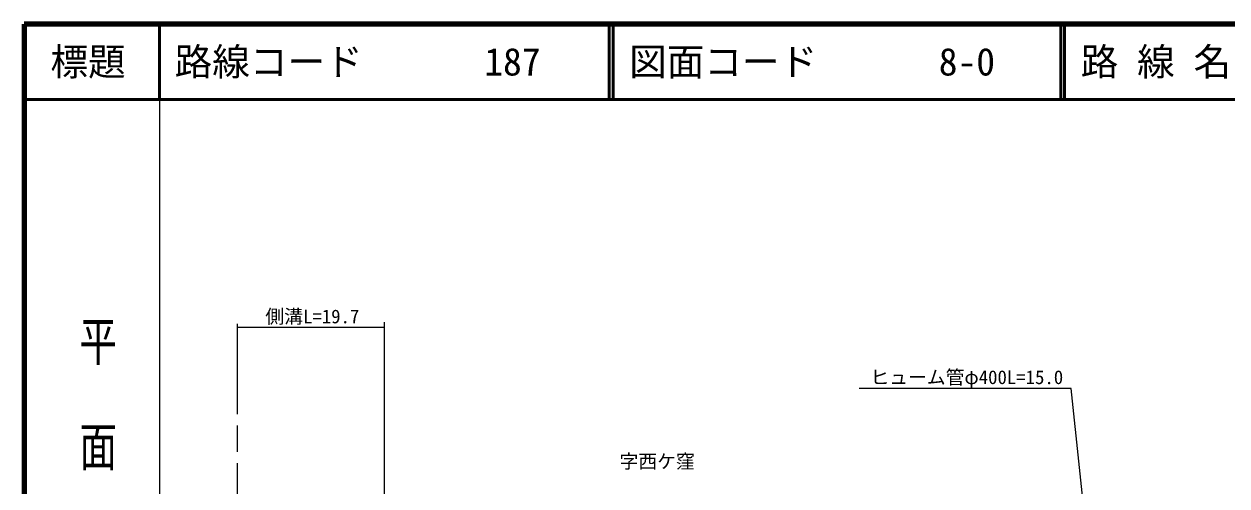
# Model space of a CAD drawing. Units: millimetres, scale not verified. Extents: x 40000 to 680000, y 20000 to 380000.
# Drawn here: x 40000 to 199811, y 318658 to 380000 of the extents above; entities that cross this region are included whole.
import ezdxf
from ezdxf.enums import TextEntityAlignment as Align

# ---------------------------------------------------------------- set-up
doc = ezdxf.new("R2010")
doc.units = ezdxf.units.MM
doc.header["$LTSCALE"] = 1000
doc.linetypes.add('CHAIN', pattern=[18.5, 12, -1.5, 3.5, -1.5])
for name, color, linetype, lineweight in [('M-BMK', 2, 'CHAIN', 13), ('M-STR-HTXT', 7, 'Continuous', 13), ('M-TTL', 2, 'Continuous', 140), ('M-TTL-BAND', 7, 'Continuous', 25), ('M-TTL-LINE', 7, 'Continuous', 50)]:
    doc.layers.add(name, color=color, linetype=linetype, lineweight=lineweight)
doc.layers.add('M-BMK-HTXT', color=7, linetype='Continuous')
doc.layers.add('M-TTL-TXT', color=7, linetype='Continuous')
doc.styles.add('@ＭＳ ゴシック', font='')
doc.styles.add('ＭＳ ゴシック', font='')
doc.styles.get('@ＭＳ ゴシック').set_extended_font_data('@MS Gothic')
doc.styles.get('ＭＳ ゴシック').set_extended_font_data('MS Gothic')

msp = doc.modelspace()

# ---------------------------------------------------------------- linework, layer by layer
at = {"layer": 'M-BMK'}
msp.add_line((68334, 340179), (68326, 286993), dxfattribs=at)
at = {"layer": 'M-STR-HTXT'}
for p, q in [((87869, 339702), (68334, 339702)), ((87869, 311829), (87869, 340393))]:
    msp.add_line(p, q, dxfattribs=at)
msp.add_lwpolyline([(183818, 287090), (179100, 331596), (150960, 331596)], dxfattribs=at)
at = {"layer": 'M-TTL'}
for p, q in [((40000, 380000), (40000, 20000)), ((680000, 380000), (40000, 380000))]:
    msp.add_line(p, q, dxfattribs=at)
at = {"layer": 'M-TTL-BAND'}
msp.add_line((58000, 370000), (58000, 20000), dxfattribs=at)
at = {"layer": 'M-TTL-LINE'}
for p, q in [((58000, 380000), (58000, 370000)), ((117750, 380000), (117750, 370000)), ((118250, 380000), (118250, 370000)), ((177750, 380000), (177750, 370000)), ((178250, 380000), (178250, 370000)), ((40000, 370000), (680000, 370000))]:
    msp.add_line(p, q, dxfattribs=at)

# ---------------------------------------------------------------- texts
at = {"layer": 'M-BMK-HTXT', "style": 'ＭＳ ゴシック'}
msp.add_text('字西ケ窪', height=1833, dxfattribs=at).set_placement((124112, 321918), align=Align.MIDDLE_CENTER)
at = {"layer": 'M-STR-HTXT', "style": 'ＭＳ ゴシック'}
for s, p in [('側溝L=19.7', (78302, 341170)), ('ヒューム管φ400L=15.0', (165246, 333096))]:
    msp.add_text(s, height=1833, dxfattribs=at).set_placement(p, align=Align.MIDDLE_CENTER)
at = {"layer": 'M-TTL-BAND', "style": '@ＭＳ ゴシック', "width": 1.4}
msp.add_text('平  面  図', height=3666, rotation=270, dxfattribs=at).set_placement((49777, 306475), align=Align.MIDDLE_RIGHT)
at = {"layer": 'M-TTL-TXT', "style": 'ＭＳ ゴシック'}
msp.add_text('標題', height=3666, dxfattribs=at).set_placement((48500, 375000), align=Align.MIDDLE_CENTER)
for s, p in [('路線コード', (60000, 375000)), ('路 線 名', (180380, 375000)), ('187', (101142, 375000)), ('図面コード', (120380, 375000)), ('8-0', (161521, 375000))]:
    msp.add_text(s, height=3666, dxfattribs=at).set_placement(p, align=Align.MIDDLE_LEFT)

doc.saveas('drawing.dxf')
